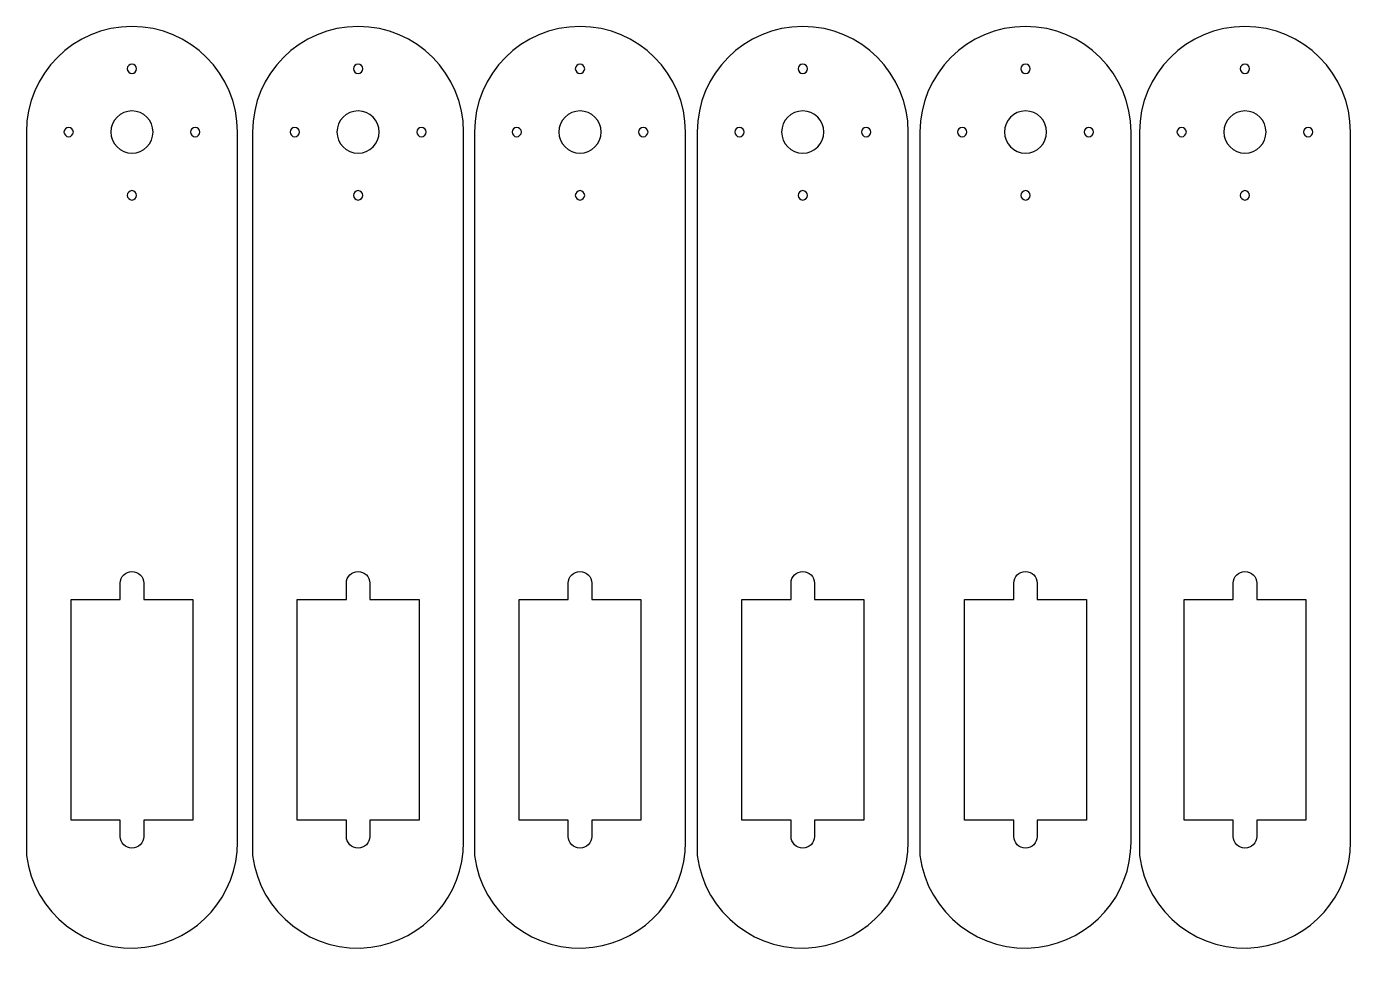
# Model space of a CAD drawing. Header units: inches. Extents: x 4 to 421, y -395 to -3.
# Drawn here: x 3.7 to 144.9, y -261.2 to -162.3 of the extents above; entities that cross this region are included whole.
import ezdxf

# ---------------------------------------------------------------- set-up
doc = ezdxf.new("R2010")
doc.units = ezdxf.units.IN
doc.header["$MEASUREMENT"] = 0
doc.layers.add('Layer 1', color=7, linetype='Continuous')

# ---------------------------------------------------------------- blocks, each defined once
blk = doc.blocks.new('block 11')
at = {"layer": 'Layer 1', "color": 7, "lineweight": 25, "true_color": 0xffffff}
blk.add_open_spline([(21.2, -173.54), (21.2, -173.26), (21.43, -173.04), (21.7, -173.04), (21.98, -173.04), (22.2, -173.26), (22.2, -173.54), (22.2, -173.81), (21.98, -174.04), (21.7, -174.04), (21.43, -174.04), (21.2, -173.81), (21.2, -173.54), (21.2, -173.54), (21.2, -173.54), (21.2, -173.54)], degree=3, knots=[0, 0, 0, 0, 1, 1, 1, 2, 2, 2, 3, 3, 3, 4, 4, 4, 5, 5, 5, 5], dxfattribs=at)
blk = doc.blocks.new('block 12')
at = {"layer": 'Layer 1', "color": 7, "lineweight": 25, "true_color": 0xffffff}
blk.add_open_spline([(14.45, -166.79), (14.45, -166.51), (14.68, -166.29), (14.95, -166.29), (15.23, -166.29), (15.45, -166.51), (15.45, -166.79), (15.45, -167.06), (15.23, -167.29), (14.95, -167.29), (14.68, -167.29), (14.45, -167.06), (14.45, -166.79), (14.45, -166.79), (14.45, -166.79), (14.45, -166.79)], degree=3, knots=[0, 0, 0, 0, 1, 1, 1, 2, 2, 2, 3, 3, 3, 4, 4, 4, 5, 5, 5, 5], dxfattribs=at)
blk = doc.blocks.new('block 13')
at = {"layer": 'Layer 1', "color": 7, "lineweight": 25, "true_color": 0xffffff}
blk.add_open_spline([(14.45, -180.29), (14.45, -180.01), (14.68, -179.79), (14.95, -179.79), (15.23, -179.79), (15.45, -180.01), (15.45, -180.29), (15.45, -180.56), (15.23, -180.79), (14.95, -180.79), (14.68, -180.79), (14.45, -180.56), (14.45, -180.29), (14.45, -180.29), (14.45, -180.29), (14.45, -180.29)], degree=3, knots=[0, 0, 0, 0, 1, 1, 1, 2, 2, 2, 3, 3, 3, 4, 4, 4, 5, 5, 5, 5], dxfattribs=at)
blk = doc.blocks.new('block 14')
at = {"layer": 'Layer 1', "color": 7, "lineweight": 25, "true_color": 0xffffff}
blk.add_open_spline([(7.7, -173.54), (7.7, -173.26), (7.93, -173.04), (8.2, -173.04), (8.48, -173.04), (8.7, -173.26), (8.7, -173.54), (8.7, -173.81), (8.48, -174.04), (8.2, -174.04), (7.93, -174.04), (7.7, -173.81), (7.7, -173.54), (7.7, -173.54), (7.7, -173.54), (7.7, -173.54)], degree=3, knots=[0, 0, 0, 0, 1, 1, 1, 2, 2, 2, 3, 3, 3, 4, 4, 4, 5, 5, 5, 5], dxfattribs=at)
blk = doc.blocks.new('block 15')
at = {"layer": 'Layer 1', "color": 7, "lineweight": 25, "true_color": 0xffffff}
blk.add_open_spline([(26.2, -173.54), (26.2, -173.54), (26.2, -249.24), (26.2, -249.24), (26.2, -254.93), (21.97, -259.74), (16.32, -260.45), (10.13, -261.23), (4.48, -256.85), (3.7, -250.66), (3.7, -250.66), (3.7, -173.54), (3.7, -173.54), (3.7, -167.32), (8.74, -162.29), (14.95, -162.29), (21.17, -162.29), (26.2, -167.32), (26.2, -173.54)], degree=3, knots=[0, 0, 0, 0, 1, 1, 1, 2, 2, 2, 3, 3, 3, 4, 4, 4, 5, 5, 5, 6, 6, 6, 6], dxfattribs=at)
blk = doc.blocks.new('block 16')
at = {"layer": 'Layer 1', "color": 7, "lineweight": 25, "true_color": 0xffffff}
blk.add_open_spline([(12.7, -173.54), (12.7, -172.29), (13.71, -171.29), (14.95, -171.29), (16.2, -171.29), (17.2, -172.29), (17.2, -173.54), (17.2, -174.78), (16.2, -175.79), (14.95, -175.79), (13.71, -175.79), (12.7, -174.78), (12.7, -173.54), (12.7, -173.54), (12.7, -173.54), (12.7, -173.54)], degree=3, knots=[0, 0, 0, 0, 1, 1, 1, 2, 2, 2, 3, 3, 3, 4, 4, 4, 5, 5, 5, 5], dxfattribs=at)
blk = doc.blocks.new('block 17')
at = {"layer": 'Layer 1', "color": 7, "lineweight": 25, "true_color": 0xffffff}
blk.add_open_spline([(13.7, -248.64), (13.7, -249.33), (14.26, -249.89), (14.95, -249.89), (15.64, -249.89), (16.2, -249.33), (16.2, -248.64), (16.2, -248.64), (16.2, -246.89), (16.2, -246.89), (16.2, -246.89), (21.45, -246.89), (21.45, -246.89), (21.45, -246.89), (21.45, -223.39), (21.45, -223.39), (21.45, -223.39), (16.2, -223.39), (16.2, -223.39), (16.2, -223.39), (16.2, -221.64), (16.2, -221.64), (16.2, -220.95), (15.64, -220.39), (14.95, -220.39), (14.26, -220.39), (13.7, -220.95), (13.7, -221.64), (13.7, -221.64), (13.7, -223.39), (13.7, -223.39), (13.7, -223.39), (8.45, -223.39), (8.45, -223.39), (8.45, -223.39), (8.45, -246.89), (8.45, -246.89), (8.45, -246.89), (13.7, -246.89), (13.7, -246.89), (13.7, -246.89), (13.7, -248.64), (13.7, -248.64)], degree=3, knots=[0, 0, 0, 0, 1, 1, 1, 2, 2, 2, 3, 3, 3, 4, 4, 4, 5, 5, 5, 6, 6, 6, 7, 7, 7, 8, 8, 8, 9, 9, 9, 10, 10, 10, 11, 11, 11, 12, 12, 12, 13, 13, 13, 14, 14, 14, 14], dxfattribs=at)
blk = doc.blocks.new('block 10')
at = {"layer": 'Layer 1'}
for name in ['block 15', 'block 12', 'block 16', 'block 14', 'block 11', 'block 13', 'block 17']:
    blk.add_blockref(name, (0, 0), dxfattribs=at)
blk = doc.blocks.new('block 19')
at = {"layer": 'Layer 1', "color": 7, "lineweight": 25, "true_color": 0xffffff}
blk.add_open_spline([(45.31, -173.54), (45.31, -173.26), (45.53, -173.04), (45.81, -173.04), (46.08, -173.04), (46.31, -173.26), (46.31, -173.54), (46.31, -173.81), (46.08, -174.04), (45.81, -174.04), (45.53, -174.04), (45.31, -173.81), (45.31, -173.54), (45.31, -173.54), (45.31, -173.54), (45.31, -173.54)], degree=3, knots=[0, 0, 0, 0, 1, 1, 1, 2, 2, 2, 3, 3, 3, 4, 4, 4, 5, 5, 5, 5], dxfattribs=at)
blk = doc.blocks.new('block 20')
at = {"layer": 'Layer 1', "color": 7, "lineweight": 25, "true_color": 0xffffff}
blk.add_open_spline([(38.56, -166.79), (38.56, -166.51), (38.78, -166.29), (39.06, -166.29), (39.33, -166.29), (39.56, -166.51), (39.56, -166.79), (39.56, -167.06), (39.33, -167.29), (39.06, -167.29), (38.78, -167.29), (38.56, -167.06), (38.56, -166.79), (38.56, -166.79), (38.56, -166.79), (38.56, -166.79)], degree=3, knots=[0, 0, 0, 0, 1, 1, 1, 2, 2, 2, 3, 3, 3, 4, 4, 4, 5, 5, 5, 5], dxfattribs=at)
blk = doc.blocks.new('block 21')
at = {"layer": 'Layer 1', "color": 7, "lineweight": 25, "true_color": 0xffffff}
blk.add_open_spline([(38.56, -180.29), (38.56, -180.01), (38.78, -179.79), (39.06, -179.79), (39.33, -179.79), (39.56, -180.01), (39.56, -180.29), (39.56, -180.56), (39.33, -180.79), (39.06, -180.79), (38.78, -180.79), (38.56, -180.56), (38.56, -180.29), (38.56, -180.29), (38.56, -180.29), (38.56, -180.29)], degree=3, knots=[0, 0, 0, 0, 1, 1, 1, 2, 2, 2, 3, 3, 3, 4, 4, 4, 5, 5, 5, 5], dxfattribs=at)
blk = doc.blocks.new('block 22')
at = {"layer": 'Layer 1', "color": 7, "lineweight": 25, "true_color": 0xffffff}
blk.add_open_spline([(31.81, -173.54), (31.81, -173.26), (32.03, -173.04), (32.31, -173.04), (32.58, -173.04), (32.81, -173.26), (32.81, -173.54), (32.81, -173.81), (32.58, -174.04), (32.31, -174.04), (32.03, -174.04), (31.81, -173.81), (31.81, -173.54), (31.81, -173.54), (31.81, -173.54), (31.81, -173.54)], degree=3, knots=[0, 0, 0, 0, 1, 1, 1, 2, 2, 2, 3, 3, 3, 4, 4, 4, 5, 5, 5, 5], dxfattribs=at)
blk = doc.blocks.new('block 23')
at = {"layer": 'Layer 1', "color": 7, "lineweight": 25, "true_color": 0xffffff}
blk.add_open_spline([(50.31, -173.54), (50.31, -173.54), (50.31, -249.24), (50.31, -249.24), (50.31, -254.93), (46.07, -259.74), (40.43, -260.45), (34.24, -261.23), (28.59, -256.85), (27.81, -250.66), (27.81, -250.66), (27.81, -173.54), (27.81, -173.54), (27.81, -167.32), (32.85, -162.29), (39.06, -162.29), (45.27, -162.29), (50.31, -167.32), (50.31, -173.54)], degree=3, knots=[0, 0, 0, 0, 1, 1, 1, 2, 2, 2, 3, 3, 3, 4, 4, 4, 5, 5, 5, 6, 6, 6, 6], dxfattribs=at)
blk = doc.blocks.new('block 24')
at = {"layer": 'Layer 1', "color": 7, "lineweight": 25, "true_color": 0xffffff}
blk.add_open_spline([(36.81, -173.54), (36.81, -172.29), (37.82, -171.29), (39.06, -171.29), (40.3, -171.29), (41.31, -172.29), (41.31, -173.54), (41.31, -174.78), (40.3, -175.79), (39.06, -175.79), (37.82, -175.79), (36.81, -174.78), (36.81, -173.54), (36.81, -173.54), (36.81, -173.54), (36.81, -173.54)], degree=3, knots=[0, 0, 0, 0, 1, 1, 1, 2, 2, 2, 3, 3, 3, 4, 4, 4, 5, 5, 5, 5], dxfattribs=at)
blk = doc.blocks.new('block 25')
at = {"layer": 'Layer 1', "color": 7, "lineweight": 25, "true_color": 0xffffff}
blk.add_open_spline([(37.81, -248.64), (37.81, -249.33), (38.37, -249.89), (39.06, -249.89), (39.75, -249.89), (40.31, -249.33), (40.31, -248.64), (40.31, -248.64), (40.31, -246.89), (40.31, -246.89), (40.31, -246.89), (45.56, -246.89), (45.56, -246.89), (45.56, -246.89), (45.56, -223.39), (45.56, -223.39), (45.56, -223.39), (40.31, -223.39), (40.31, -223.39), (40.31, -223.39), (40.31, -221.64), (40.31, -221.64), (40.31, -220.95), (39.75, -220.39), (39.06, -220.39), (38.37, -220.39), (37.81, -220.95), (37.81, -221.64), (37.81, -221.64), (37.81, -223.39), (37.81, -223.39), (37.81, -223.39), (32.56, -223.39), (32.56, -223.39), (32.56, -223.39), (32.56, -246.89), (32.56, -246.89), (32.56, -246.89), (37.81, -246.89), (37.81, -246.89), (37.81, -246.89), (37.81, -248.64), (37.81, -248.64)], degree=3, knots=[0, 0, 0, 0, 1, 1, 1, 2, 2, 2, 3, 3, 3, 4, 4, 4, 5, 5, 5, 6, 6, 6, 7, 7, 7, 8, 8, 8, 9, 9, 9, 10, 10, 10, 11, 11, 11, 12, 12, 12, 13, 13, 13, 14, 14, 14, 14], dxfattribs=at)
blk = doc.blocks.new('block 18')
at = {"layer": 'Layer 1'}
for name in ['block 23', 'block 20', 'block 24', 'block 22', 'block 19', 'block 21', 'block 25']:
    blk.add_blockref(name, (0, 0), dxfattribs=at)
blk = doc.blocks.new('block 27')
at = {"layer": 'Layer 1', "color": 7, "lineweight": 25, "true_color": 0xffffff}
blk.add_open_spline([(68.97, -173.54), (68.97, -173.26), (69.19, -173.04), (69.47, -173.04), (69.74, -173.04), (69.97, -173.26), (69.97, -173.54), (69.97, -173.81), (69.74, -174.04), (69.47, -174.04), (69.19, -174.04), (68.97, -173.81), (68.97, -173.54), (68.97, -173.54), (68.97, -173.54), (68.97, -173.54)], degree=3, knots=[0, 0, 0, 0, 1, 1, 1, 2, 2, 2, 3, 3, 3, 4, 4, 4, 5, 5, 5, 5], dxfattribs=at)
blk = doc.blocks.new('block 28')
at = {"layer": 'Layer 1', "color": 7, "lineweight": 25, "true_color": 0xffffff}
blk.add_open_spline([(62.22, -166.79), (62.22, -166.51), (62.44, -166.29), (62.72, -166.29), (62.99, -166.29), (63.22, -166.51), (63.22, -166.79), (63.22, -167.06), (62.99, -167.29), (62.72, -167.29), (62.44, -167.29), (62.22, -167.06), (62.22, -166.79), (62.22, -166.79), (62.22, -166.79), (62.22, -166.79)], degree=3, knots=[0, 0, 0, 0, 1, 1, 1, 2, 2, 2, 3, 3, 3, 4, 4, 4, 5, 5, 5, 5], dxfattribs=at)
blk = doc.blocks.new('block 29')
at = {"layer": 'Layer 1', "color": 7, "lineweight": 25, "true_color": 0xffffff}
blk.add_open_spline([(62.22, -180.29), (62.22, -180.01), (62.44, -179.79), (62.72, -179.79), (62.99, -179.79), (63.22, -180.01), (63.22, -180.29), (63.22, -180.56), (62.99, -180.79), (62.72, -180.79), (62.44, -180.79), (62.22, -180.56), (62.22, -180.29), (62.22, -180.29), (62.22, -180.29), (62.22, -180.29)], degree=3, knots=[0, 0, 0, 0, 1, 1, 1, 2, 2, 2, 3, 3, 3, 4, 4, 4, 5, 5, 5, 5], dxfattribs=at)
blk = doc.blocks.new('block 30')
at = {"layer": 'Layer 1', "color": 7, "lineweight": 25, "true_color": 0xffffff}
blk.add_open_spline([(55.47, -173.54), (55.47, -173.26), (55.69, -173.04), (55.97, -173.04), (56.24, -173.04), (56.47, -173.26), (56.47, -173.54), (56.47, -173.81), (56.24, -174.04), (55.97, -174.04), (55.69, -174.04), (55.47, -173.81), (55.47, -173.54), (55.47, -173.54), (55.47, -173.54), (55.47, -173.54)], degree=3, knots=[0, 0, 0, 0, 1, 1, 1, 2, 2, 2, 3, 3, 3, 4, 4, 4, 5, 5, 5, 5], dxfattribs=at)
blk = doc.blocks.new('block 31')
at = {"layer": 'Layer 1', "color": 7, "lineweight": 25, "true_color": 0xffffff}
blk.add_open_spline([(73.97, -173.54), (73.97, -173.54), (73.97, -249.24), (73.97, -249.24), (73.97, -254.93), (69.73, -259.74), (64.09, -260.45), (57.9, -261.23), (52.25, -256.85), (51.47, -250.66), (51.47, -250.66), (51.47, -173.54), (51.47, -173.54), (51.47, -167.32), (56.5, -162.29), (62.72, -162.29), (68.93, -162.29), (73.97, -167.32), (73.97, -173.54)], degree=3, knots=[0, 0, 0, 0, 1, 1, 1, 2, 2, 2, 3, 3, 3, 4, 4, 4, 5, 5, 5, 6, 6, 6, 6], dxfattribs=at)
blk = doc.blocks.new('block 32')
at = {"layer": 'Layer 1', "color": 7, "lineweight": 25, "true_color": 0xffffff}
blk.add_open_spline([(60.47, -173.54), (60.47, -172.29), (61.47, -171.29), (62.72, -171.29), (63.96, -171.29), (64.97, -172.29), (64.97, -173.54), (64.97, -174.78), (63.96, -175.79), (62.72, -175.79), (61.47, -175.79), (60.47, -174.78), (60.47, -173.54), (60.47, -173.54), (60.47, -173.54), (60.47, -173.54)], degree=3, knots=[0, 0, 0, 0, 1, 1, 1, 2, 2, 2, 3, 3, 3, 4, 4, 4, 5, 5, 5, 5], dxfattribs=at)
blk = doc.blocks.new('block 33')
at = {"layer": 'Layer 1', "color": 7, "lineweight": 25, "true_color": 0xffffff}
blk.add_open_spline([(61.47, -248.64), (61.47, -249.33), (62.03, -249.89), (62.72, -249.89), (63.41, -249.89), (63.97, -249.33), (63.97, -248.64), (63.97, -248.64), (63.97, -246.89), (63.97, -246.89), (63.97, -246.89), (69.22, -246.89), (69.22, -246.89), (69.22, -246.89), (69.22, -223.39), (69.22, -223.39), (69.22, -223.39), (63.97, -223.39), (63.97, -223.39), (63.97, -223.39), (63.97, -221.64), (63.97, -221.64), (63.97, -220.95), (63.41, -220.39), (62.72, -220.39), (62.03, -220.39), (61.47, -220.95), (61.47, -221.64), (61.47, -221.64), (61.47, -223.39), (61.47, -223.39), (61.47, -223.39), (56.22, -223.39), (56.22, -223.39), (56.22, -223.39), (56.22, -246.89), (56.22, -246.89), (56.22, -246.89), (61.47, -246.89), (61.47, -246.89), (61.47, -246.89), (61.47, -248.64), (61.47, -248.64)], degree=3, knots=[0, 0, 0, 0, 1, 1, 1, 2, 2, 2, 3, 3, 3, 4, 4, 4, 5, 5, 5, 6, 6, 6, 7, 7, 7, 8, 8, 8, 9, 9, 9, 10, 10, 10, 11, 11, 11, 12, 12, 12, 13, 13, 13, 14, 14, 14, 14], dxfattribs=at)
blk = doc.blocks.new('block 26')
at = {"layer": 'Layer 1'}
for name in ['block 31', 'block 28', 'block 32', 'block 30', 'block 27', 'block 29', 'block 33']:
    blk.add_blockref(name, (0, 0), dxfattribs=at)
blk = doc.blocks.new('block 35')
at = {"layer": 'Layer 1', "color": 7, "lineweight": 25, "true_color": 0xffffff}
blk.add_open_spline([(92.72, -173.54), (92.72, -173.26), (92.94, -173.04), (93.22, -173.04), (93.5, -173.04), (93.72, -173.26), (93.72, -173.54), (93.72, -173.81), (93.5, -174.04), (93.22, -174.04), (92.94, -174.04), (92.72, -173.81), (92.72, -173.54), (92.72, -173.54), (92.72, -173.54), (92.72, -173.54)], degree=3, knots=[0, 0, 0, 0, 1, 1, 1, 2, 2, 2, 3, 3, 3, 4, 4, 4, 5, 5, 5, 5], dxfattribs=at)
blk = doc.blocks.new('block 36')
at = {"layer": 'Layer 1', "color": 7, "lineweight": 25, "true_color": 0xffffff}
blk.add_open_spline([(85.97, -166.79), (85.97, -166.51), (86.19, -166.29), (86.47, -166.29), (86.75, -166.29), (86.97, -166.51), (86.97, -166.79), (86.97, -167.06), (86.75, -167.29), (86.47, -167.29), (86.19, -167.29), (85.97, -167.06), (85.97, -166.79), (85.97, -166.79), (85.97, -166.79), (85.97, -166.79)], degree=3, knots=[0, 0, 0, 0, 1, 1, 1, 2, 2, 2, 3, 3, 3, 4, 4, 4, 5, 5, 5, 5], dxfattribs=at)
blk = doc.blocks.new('block 37')
at = {"layer": 'Layer 1', "color": 7, "lineweight": 25, "true_color": 0xffffff}
blk.add_open_spline([(85.97, -180.29), (85.97, -180.01), (86.19, -179.79), (86.47, -179.79), (86.75, -179.79), (86.97, -180.01), (86.97, -180.29), (86.97, -180.56), (86.75, -180.79), (86.47, -180.79), (86.19, -180.79), (85.97, -180.56), (85.97, -180.29), (85.97, -180.29), (85.97, -180.29), (85.97, -180.29)], degree=3, knots=[0, 0, 0, 0, 1, 1, 1, 2, 2, 2, 3, 3, 3, 4, 4, 4, 5, 5, 5, 5], dxfattribs=at)
blk = doc.blocks.new('block 38')
at = {"layer": 'Layer 1', "color": 7, "lineweight": 25, "true_color": 0xffffff}
blk.add_open_spline([(79.22, -173.54), (79.22, -173.26), (79.44, -173.04), (79.72, -173.04), (80, -173.04), (80.22, -173.26), (80.22, -173.54), (80.22, -173.81), (80, -174.04), (79.72, -174.04), (79.44, -174.04), (79.22, -173.81), (79.22, -173.54), (79.22, -173.54), (79.22, -173.54), (79.22, -173.54)], degree=3, knots=[0, 0, 0, 0, 1, 1, 1, 2, 2, 2, 3, 3, 3, 4, 4, 4, 5, 5, 5, 5], dxfattribs=at)
blk = doc.blocks.new('block 39')
at = {"layer": 'Layer 1', "color": 7, "lineweight": 25, "true_color": 0xffffff}
blk.add_open_spline([(97.72, -173.54), (97.72, -173.54), (97.72, -249.24), (97.72, -249.24), (97.72, -254.93), (93.49, -259.74), (87.84, -260.45), (81.65, -261.23), (76, -256.85), (75.22, -250.66), (75.22, -250.66), (75.22, -173.54), (75.22, -173.54), (75.22, -167.32), (80.26, -162.29), (86.47, -162.29), (92.68, -162.29), (97.72, -167.32), (97.72, -173.54)], degree=3, knots=[0, 0, 0, 0, 1, 1, 1, 2, 2, 2, 3, 3, 3, 4, 4, 4, 5, 5, 5, 6, 6, 6, 6], dxfattribs=at)
blk = doc.blocks.new('block 40')
at = {"layer": 'Layer 1', "color": 7, "lineweight": 25, "true_color": 0xffffff}
blk.add_open_spline([(84.22, -173.54), (84.22, -172.29), (85.23, -171.29), (86.47, -171.29), (87.71, -171.29), (88.72, -172.29), (88.72, -173.54), (88.72, -174.78), (87.71, -175.79), (86.47, -175.79), (85.23, -175.79), (84.22, -174.78), (84.22, -173.54), (84.22, -173.54), (84.22, -173.54), (84.22, -173.54)], degree=3, knots=[0, 0, 0, 0, 1, 1, 1, 2, 2, 2, 3, 3, 3, 4, 4, 4, 5, 5, 5, 5], dxfattribs=at)
blk = doc.blocks.new('block 41')
at = {"layer": 'Layer 1', "color": 7, "lineweight": 25, "true_color": 0xffffff}
blk.add_open_spline([(85.22, -248.64), (85.22, -249.33), (85.78, -249.89), (86.47, -249.89), (87.16, -249.89), (87.72, -249.33), (87.72, -248.64), (87.72, -248.64), (87.72, -246.89), (87.72, -246.89), (87.72, -246.89), (92.97, -246.89), (92.97, -246.89), (92.97, -246.89), (92.97, -223.39), (92.97, -223.39), (92.97, -223.39), (87.72, -223.39), (87.72, -223.39), (87.72, -223.39), (87.72, -221.64), (87.72, -221.64), (87.72, -220.95), (87.16, -220.39), (86.47, -220.39), (85.78, -220.39), (85.22, -220.95), (85.22, -221.64), (85.22, -221.64), (85.22, -223.39), (85.22, -223.39), (85.22, -223.39), (79.97, -223.39), (79.97, -223.39), (79.97, -223.39), (79.97, -246.89), (79.97, -246.89), (79.97, -246.89), (85.22, -246.89), (85.22, -246.89), (85.22, -246.89), (85.22, -248.64), (85.22, -248.64)], degree=3, knots=[0, 0, 0, 0, 1, 1, 1, 2, 2, 2, 3, 3, 3, 4, 4, 4, 5, 5, 5, 6, 6, 6, 7, 7, 7, 8, 8, 8, 9, 9, 9, 10, 10, 10, 11, 11, 11, 12, 12, 12, 13, 13, 13, 14, 14, 14, 14], dxfattribs=at)
blk = doc.blocks.new('block 34')
at = {"layer": 'Layer 1'}
for name in ['block 39', 'block 36', 'block 40', 'block 38', 'block 35', 'block 37', 'block 41']:
    blk.add_blockref(name, (0, 0), dxfattribs=at)
blk = doc.blocks.new('block 43')
at = {"layer": 'Layer 1', "color": 7, "lineweight": 25, "true_color": 0xffffff}
blk.add_open_spline([(116.47, -173.54), (116.47, -173.26), (116.7, -173.04), (116.97, -173.04), (117.25, -173.04), (117.47, -173.26), (117.47, -173.54), (117.47, -173.81), (117.25, -174.04), (116.97, -174.04), (116.7, -174.04), (116.47, -173.81), (116.47, -173.54), (116.47, -173.54), (116.47, -173.54), (116.47, -173.54)], degree=3, knots=[0, 0, 0, 0, 1, 1, 1, 2, 2, 2, 3, 3, 3, 4, 4, 4, 5, 5, 5, 5], dxfattribs=at)
blk = doc.blocks.new('block 44')
at = {"layer": 'Layer 1', "color": 7, "lineweight": 25, "true_color": 0xffffff}
blk.add_open_spline([(109.72, -166.79), (109.72, -166.51), (109.95, -166.29), (110.22, -166.29), (110.5, -166.29), (110.72, -166.51), (110.72, -166.79), (110.72, -167.06), (110.5, -167.29), (110.22, -167.29), (109.95, -167.29), (109.72, -167.06), (109.72, -166.79), (109.72, -166.79), (109.72, -166.79), (109.72, -166.79)], degree=3, knots=[0, 0, 0, 0, 1, 1, 1, 2, 2, 2, 3, 3, 3, 4, 4, 4, 5, 5, 5, 5], dxfattribs=at)
blk = doc.blocks.new('block 45')
at = {"layer": 'Layer 1', "color": 7, "lineweight": 25, "true_color": 0xffffff}
blk.add_open_spline([(109.72, -180.29), (109.72, -180.01), (109.95, -179.79), (110.22, -179.79), (110.5, -179.79), (110.72, -180.01), (110.72, -180.29), (110.72, -180.56), (110.5, -180.79), (110.22, -180.79), (109.95, -180.79), (109.72, -180.56), (109.72, -180.29), (109.72, -180.29), (109.72, -180.29), (109.72, -180.29)], degree=3, knots=[0, 0, 0, 0, 1, 1, 1, 2, 2, 2, 3, 3, 3, 4, 4, 4, 5, 5, 5, 5], dxfattribs=at)
blk = doc.blocks.new('block 46')
at = {"layer": 'Layer 1', "color": 7, "lineweight": 25, "true_color": 0xffffff}
blk.add_open_spline([(102.97, -173.54), (102.97, -173.26), (103.2, -173.04), (103.47, -173.04), (103.75, -173.04), (103.97, -173.26), (103.97, -173.54), (103.97, -173.81), (103.75, -174.04), (103.47, -174.04), (103.2, -174.04), (102.97, -173.81), (102.97, -173.54), (102.97, -173.54), (102.97, -173.54), (102.97, -173.54)], degree=3, knots=[0, 0, 0, 0, 1, 1, 1, 2, 2, 2, 3, 3, 3, 4, 4, 4, 5, 5, 5, 5], dxfattribs=at)
blk = doc.blocks.new('block 47')
at = {"layer": 'Layer 1', "color": 7, "lineweight": 25, "true_color": 0xffffff}
blk.add_open_spline([(121.47, -173.54), (121.47, -173.54), (121.47, -249.24), (121.47, -249.24), (121.47, -254.93), (117.24, -259.74), (111.59, -260.45), (105.41, -261.23), (99.75, -256.85), (98.97, -250.66), (98.97, -250.66), (98.97, -173.54), (98.97, -173.54), (98.97, -167.32), (104.01, -162.29), (110.22, -162.29), (116.44, -162.29), (121.47, -167.32), (121.47, -173.54)], degree=3, knots=[0, 0, 0, 0, 1, 1, 1, 2, 2, 2, 3, 3, 3, 4, 4, 4, 5, 5, 5, 6, 6, 6, 6], dxfattribs=at)
blk = doc.blocks.new('block 48')
at = {"layer": 'Layer 1', "color": 7, "lineweight": 25, "true_color": 0xffffff}
blk.add_open_spline([(107.97, -173.54), (107.97, -172.29), (108.98, -171.29), (110.22, -171.29), (111.47, -171.29), (112.47, -172.29), (112.47, -173.54), (112.47, -174.78), (111.47, -175.79), (110.22, -175.79), (108.98, -175.79), (107.97, -174.78), (107.97, -173.54), (107.97, -173.54), (107.97, -173.54), (107.97, -173.54)], degree=3, knots=[0, 0, 0, 0, 1, 1, 1, 2, 2, 2, 3, 3, 3, 4, 4, 4, 5, 5, 5, 5], dxfattribs=at)
blk = doc.blocks.new('block 49')
at = {"layer": 'Layer 1', "color": 7, "lineweight": 25, "true_color": 0xffffff}
blk.add_open_spline([(108.97, -248.64), (108.97, -249.33), (109.53, -249.89), (110.22, -249.89), (110.91, -249.89), (111.47, -249.33), (111.47, -248.64), (111.47, -248.64), (111.47, -246.89), (111.47, -246.89), (111.47, -246.89), (116.72, -246.89), (116.72, -246.89), (116.72, -246.89), (116.72, -223.39), (116.72, -223.39), (116.72, -223.39), (111.47, -223.39), (111.47, -223.39), (111.47, -223.39), (111.47, -221.64), (111.47, -221.64), (111.47, -220.95), (110.91, -220.39), (110.22, -220.39), (109.53, -220.39), (108.97, -220.95), (108.97, -221.64), (108.97, -221.64), (108.97, -223.39), (108.97, -223.39), (108.97, -223.39), (103.72, -223.39), (103.72, -223.39), (103.72, -223.39), (103.72, -246.89), (103.72, -246.89), (103.72, -246.89), (108.97, -246.89), (108.97, -246.89), (108.97, -246.89), (108.97, -248.64), (108.97, -248.64)], degree=3, knots=[0, 0, 0, 0, 1, 1, 1, 2, 2, 2, 3, 3, 3, 4, 4, 4, 5, 5, 5, 6, 6, 6, 7, 7, 7, 8, 8, 8, 9, 9, 9, 10, 10, 10, 11, 11, 11, 12, 12, 12, 13, 13, 13, 14, 14, 14, 14], dxfattribs=at)
blk = doc.blocks.new('block 42')
at = {"layer": 'Layer 1'}
for name in ['block 47', 'block 44', 'block 48', 'block 46', 'block 43', 'block 45', 'block 49']:
    blk.add_blockref(name, (0, 0), dxfattribs=at)
blk = doc.blocks.new('block 51')
at = {"layer": 'Layer 1', "color": 7, "lineweight": 25, "true_color": 0xffffff}
blk.add_open_spline([(139.87, -173.54), (139.87, -173.26), (140.1, -173.04), (140.37, -173.04), (140.65, -173.04), (140.87, -173.26), (140.87, -173.54), (140.87, -173.81), (140.65, -174.04), (140.37, -174.04), (140.1, -174.04), (139.87, -173.81), (139.87, -173.54), (139.87, -173.54), (139.87, -173.54), (139.87, -173.54)], degree=3, knots=[0, 0, 0, 0, 1, 1, 1, 2, 2, 2, 3, 3, 3, 4, 4, 4, 5, 5, 5, 5], dxfattribs=at)
blk = doc.blocks.new('block 52')
at = {"layer": 'Layer 1', "color": 7, "lineweight": 25, "true_color": 0xffffff}
blk.add_open_spline([(133.12, -166.79), (133.12, -166.51), (133.35, -166.29), (133.62, -166.29), (133.9, -166.29), (134.12, -166.51), (134.12, -166.79), (134.12, -167.06), (133.9, -167.29), (133.62, -167.29), (133.35, -167.29), (133.12, -167.06), (133.12, -166.79), (133.12, -166.79), (133.12, -166.79), (133.12, -166.79)], degree=3, knots=[0, 0, 0, 0, 1, 1, 1, 2, 2, 2, 3, 3, 3, 4, 4, 4, 5, 5, 5, 5], dxfattribs=at)
blk = doc.blocks.new('block 53')
at = {"layer": 'Layer 1', "color": 7, "lineweight": 25, "true_color": 0xffffff}
blk.add_open_spline([(133.12, -180.29), (133.12, -180.01), (133.35, -179.79), (133.62, -179.79), (133.9, -179.79), (134.12, -180.01), (134.12, -180.29), (134.12, -180.56), (133.9, -180.79), (133.62, -180.79), (133.35, -180.79), (133.12, -180.56), (133.12, -180.29), (133.12, -180.29), (133.12, -180.29), (133.12, -180.29)], degree=3, knots=[0, 0, 0, 0, 1, 1, 1, 2, 2, 2, 3, 3, 3, 4, 4, 4, 5, 5, 5, 5], dxfattribs=at)
blk = doc.blocks.new('block 54')
at = {"layer": 'Layer 1', "color": 7, "lineweight": 25, "true_color": 0xffffff}
blk.add_open_spline([(126.37, -173.54), (126.37, -173.26), (126.6, -173.04), (126.87, -173.04), (127.15, -173.04), (127.37, -173.26), (127.37, -173.54), (127.37, -173.81), (127.15, -174.04), (126.87, -174.04), (126.6, -174.04), (126.37, -173.81), (126.37, -173.54), (126.37, -173.54), (126.37, -173.54), (126.37, -173.54)], degree=3, knots=[0, 0, 0, 0, 1, 1, 1, 2, 2, 2, 3, 3, 3, 4, 4, 4, 5, 5, 5, 5], dxfattribs=at)
blk = doc.blocks.new('block 55')
at = {"layer": 'Layer 1', "color": 7, "lineweight": 25, "true_color": 0xffffff}
blk.add_open_spline([(144.87, -173.54), (144.87, -173.54), (144.87, -249.24), (144.87, -249.24), (144.87, -254.93), (140.64, -259.74), (134.99, -260.45), (128.81, -261.23), (123.15, -256.85), (122.37, -250.66), (122.37, -250.66), (122.37, -173.54), (122.37, -173.54), (122.37, -167.32), (127.41, -162.29), (133.62, -162.29), (139.84, -162.29), (144.87, -167.32), (144.87, -173.54)], degree=3, knots=[0, 0, 0, 0, 1, 1, 1, 2, 2, 2, 3, 3, 3, 4, 4, 4, 5, 5, 5, 6, 6, 6, 6], dxfattribs=at)
blk = doc.blocks.new('block 56')
at = {"layer": 'Layer 1', "color": 7, "lineweight": 25, "true_color": 0xffffff}
blk.add_open_spline([(131.37, -173.54), (131.37, -172.29), (132.38, -171.29), (133.62, -171.29), (134.87, -171.29), (135.87, -172.29), (135.87, -173.54), (135.87, -174.78), (134.87, -175.79), (133.62, -175.79), (132.38, -175.79), (131.37, -174.78), (131.37, -173.54), (131.37, -173.54), (131.37, -173.54), (131.37, -173.54)], degree=3, knots=[0, 0, 0, 0, 1, 1, 1, 2, 2, 2, 3, 3, 3, 4, 4, 4, 5, 5, 5, 5], dxfattribs=at)
blk = doc.blocks.new('block 57')
at = {"layer": 'Layer 1', "color": 7, "lineweight": 25, "true_color": 0xffffff}
blk.add_open_spline([(132.37, -248.64), (132.37, -249.33), (132.93, -249.89), (133.62, -249.89), (134.31, -249.89), (134.87, -249.33), (134.87, -248.64), (134.87, -248.64), (134.87, -246.89), (134.87, -246.89), (134.87, -246.89), (140.12, -246.89), (140.12, -246.89), (140.12, -246.89), (140.12, -223.39), (140.12, -223.39), (140.12, -223.39), (134.87, -223.39), (134.87, -223.39), (134.87, -223.39), (134.87, -221.64), (134.87, -221.64), (134.87, -220.95), (134.31, -220.39), (133.62, -220.39), (132.93, -220.39), (132.37, -220.95), (132.37, -221.64), (132.37, -221.64), (132.37, -223.39), (132.37, -223.39), (132.37, -223.39), (127.12, -223.39), (127.12, -223.39), (127.12, -223.39), (127.12, -246.89), (127.12, -246.89), (127.12, -246.89), (132.37, -246.89), (132.37, -246.89), (132.37, -246.89), (132.37, -248.64), (132.37, -248.64)], degree=3, knots=[0, 0, 0, 0, 1, 1, 1, 2, 2, 2, 3, 3, 3, 4, 4, 4, 5, 5, 5, 6, 6, 6, 7, 7, 7, 8, 8, 8, 9, 9, 9, 10, 10, 10, 11, 11, 11, 12, 12, 12, 13, 13, 13, 14, 14, 14, 14], dxfattribs=at)
blk = doc.blocks.new('block 50')
at = {"layer": 'Layer 1'}
for name in ['block 55', 'block 52', 'block 56', 'block 54', 'block 51', 'block 53', 'block 57']:
    blk.add_blockref(name, (0, 0), dxfattribs=at)

msp = doc.modelspace()

# ---------------------------------------------------------------- block references
at = {"layer": 'Layer 1'}
for name in ['block 10', 'block 18', 'block 26', 'block 34', 'block 42', 'block 50']:
    msp.add_blockref(name, (0, 0), dxfattribs=at)

doc.saveas('drawing.dxf')
